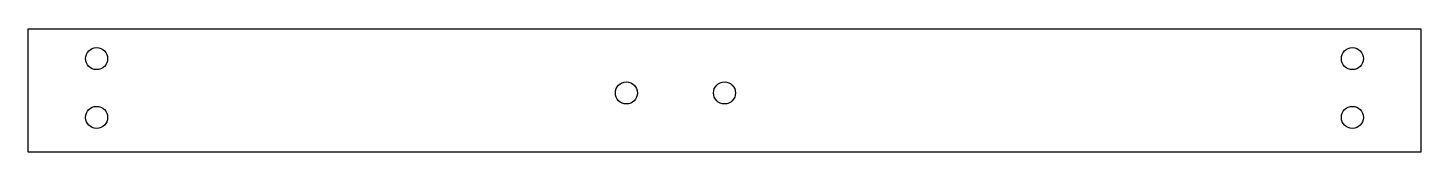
# Model space of a CAD drawing. Header units: millimetres. Extents: x 0 to 284, y 0 to 25.
import ezdxf

# ---------------------------------------------------------------- set-up
doc = ezdxf.new("R2010")
doc.units = ezdxf.units.MM

msp = doc.modelspace()

# ---------------------------------------------------------------- linework, layer by layer
for p, q in [((0, 25), (0, 0)), ((284, 25), (0, 25)), ((284, 0), (284, 25)), ((0, 0), (284, 0))]:
    msp.add_line(p, q)
for centre in [(14, 19), (270, 19), (122, 12), (142, 12), (14, 7), (270, 7)]:
    msp.add_circle(centre, 2.25)

doc.saveas('drawing.dxf')
